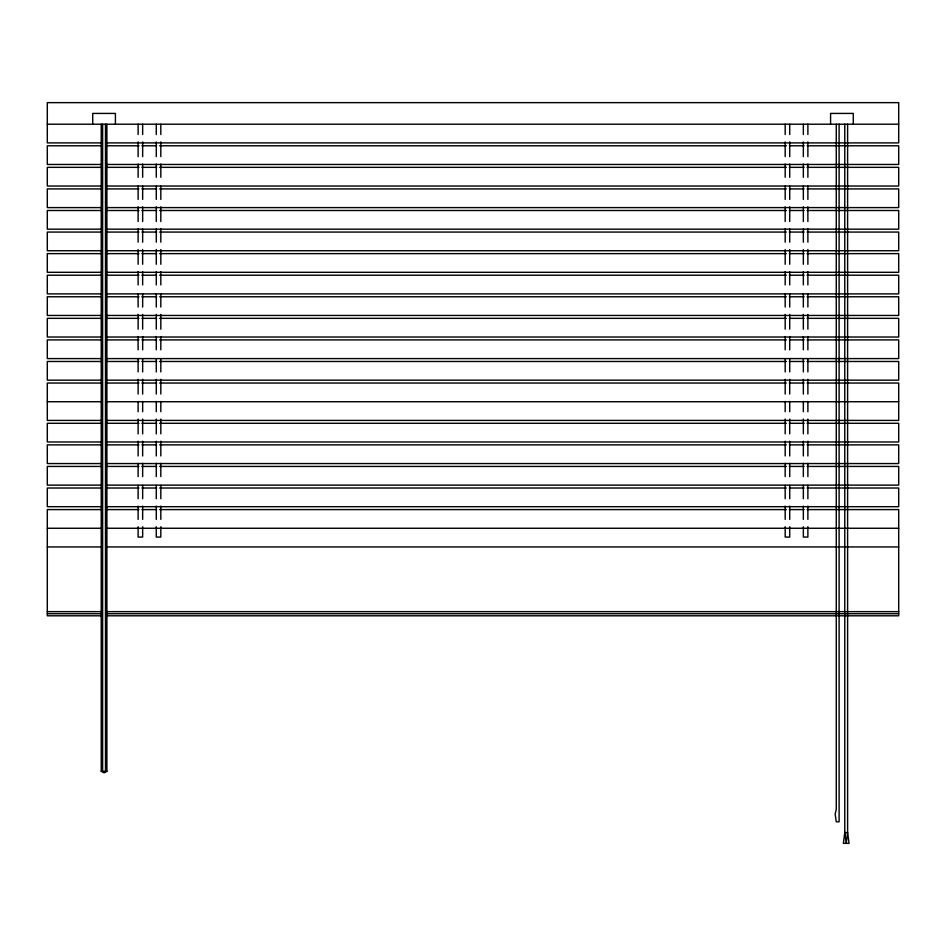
<?xml version="1.0" encoding="UTF-8"?>
<svg xmlns="http://www.w3.org/2000/svg" width="946" height="946" viewBox="0 0 946 946"><rect width="100%" height="100%" fill="white"/><g stroke="black" fill="none" stroke-linecap="round" stroke-linejoin="round"><path stroke-width="1.42" d="M106.898 124.21L106.898 771.309L104.06 772.657L101.222 771.309L101.222 124.21M47.3 124.21L898.7 124.21M101.991 142.893L47.3 142.893L47.3 102.641L898.7 102.641L898.7 142.893L106.425 142.893M101.991 145.779L47.3 145.779L47.3 164.462L101.991 164.462M106.425 145.779L138.944 145.779M141.9 145.779L156.681 145.779M159.638 145.779L786.363 145.779M789.319 145.779L804.1 145.779M807.056 145.779L898.7 145.779L898.7 164.462L106.425 164.462M101.991 167.347L47.3 167.347L47.3 186.031L101.991 186.031M106.425 167.347L138.944 167.347M141.9 167.347L156.681 167.347M159.638 167.347L786.363 167.347M789.319 167.347L804.1 167.347M807.056 167.347L898.7 167.347L898.7 186.031L106.425 186.031M101.991 188.916L47.3 188.916L47.3 207.6L101.991 207.6M106.425 188.916L138.944 188.916M141.9 188.916L156.681 188.916M159.638 188.916L786.363 188.916M789.319 188.916L804.1 188.916M807.056 188.916L898.7 188.916L898.7 207.6L106.425 207.6M101.991 210.497L47.3 210.497L47.3 229.169L101.991 229.169M106.425 210.497L138.944 210.497M141.9 210.497L156.681 210.497M159.638 210.497L786.363 210.497M789.319 210.497L804.1 210.497M807.056 210.497L898.7 210.497L898.7 229.169L106.425 229.169M101.991 232.066L47.3 232.066L47.3 250.737L101.991 250.737M106.425 232.066L138.944 232.066M141.9 232.066L156.681 232.066M159.638 232.066L786.363 232.066M789.319 232.066L804.1 232.066M807.056 232.066L898.7 232.066L898.7 250.737L106.425 250.737M101.991 253.634L47.3 253.634L47.3 272.306L101.991 272.306M106.425 253.634L138.944 253.634M141.9 253.634L156.681 253.634M159.638 253.634L786.363 253.634M789.319 253.634L804.1 253.634M807.056 253.634L898.7 253.634L898.7 272.306L106.425 272.306M101.991 275.203L47.3 275.203L47.3 293.887L101.991 293.887M106.425 275.203L138.944 275.203M141.9 275.203L156.681 275.203M159.638 275.203L786.363 275.203M789.319 275.203L804.1 275.203M807.056 275.203L898.7 275.203L898.7 293.887L106.425 293.887M101.991 296.772L47.3 296.772L47.3 315.456L101.991 315.456M106.425 296.772L138.944 296.772M141.9 296.772L156.681 296.772M159.638 296.772L786.363 296.772M789.319 296.772L804.1 296.772M807.056 296.772L898.7 296.772L898.7 315.456L106.425 315.456M101.991 318.341L47.3 318.341L47.3 337.024L101.991 337.024M106.425 318.341L138.944 318.341M141.9 318.341L156.681 318.341M159.638 318.341L786.363 318.341M789.319 318.341L804.1 318.341M807.056 318.341L898.7 318.341L898.7 337.024L106.425 337.024M101.991 339.91L47.3 339.91L47.3 358.593L101.991 358.593M106.425 339.91L138.944 339.91M141.9 339.91L156.681 339.91M159.638 339.91L786.363 339.91M789.319 339.91L804.1 339.91M807.056 339.91L898.7 339.91L898.7 358.593L106.425 358.593M101.991 361.478L47.3 361.478L47.3 380.162L101.991 380.162M106.425 361.478L138.944 361.478M141.9 361.478L156.681 361.478M159.638 361.478L786.363 361.478M789.319 361.478L804.1 361.478M807.056 361.478L898.7 361.478L898.7 380.162L106.425 380.162M101.991 383.047L47.3 383.047L47.3 420.414L101.991 420.414M106.425 383.047L138.944 383.047M141.9 383.047L156.681 383.047M159.638 383.047L786.363 383.047M789.319 383.047L804.1 383.047M807.056 383.047L898.7 383.047L898.7 420.414L106.425 420.414M47.3 401.731L101.991 401.731M106.425 401.731L898.7 401.731M101.991 423.3L47.3 423.3L47.3 441.983L101.991 441.983M106.425 423.3L138.944 423.3M141.9 423.3L156.681 423.3M159.638 423.3L786.363 423.3M789.319 423.3L804.1 423.3M807.056 423.3L898.7 423.3L898.7 441.983L106.425 441.983M101.991 444.868L47.3 444.868L47.3 463.552L101.991 463.552M106.425 444.868L138.944 444.868M141.9 444.868L156.681 444.868M159.638 444.868L786.363 444.868M789.319 444.868L804.1 444.868M807.056 444.868L898.7 444.868L898.7 463.552L106.425 463.552M101.991 466.437L47.3 466.437L47.3 485.121L101.991 485.121M106.425 466.437L138.944 466.437M141.9 466.437L156.681 466.437M159.638 466.437L786.363 466.437M789.319 466.437L804.1 466.437M807.056 466.437L898.7 466.437L898.7 485.121L106.425 485.121M101.991 488.018L47.3 488.018L47.3 506.689L101.991 506.689M106.425 488.018L138.944 488.018M141.9 488.018L156.681 488.018M159.638 488.018L786.363 488.018M789.319 488.018L804.1 488.018M807.056 488.018L898.7 488.018L898.7 506.689L106.425 506.689M101.991 509.587L47.3 509.587L47.3 615.799L101.991 615.799M106.425 509.587L138.944 509.587M141.9 509.587L156.681 509.587M159.638 509.587L786.363 509.587M789.319 509.587L804.1 509.587M807.056 509.587L898.7 509.587L898.7 615.799L106.425 615.799M47.3 528.258L101.991 528.258M106.425 528.258L898.7 528.258M47.3 546.942L101.991 546.942M106.425 546.942L898.7 546.942M47.3 611.648L101.991 611.648M106.425 611.648L898.7 611.648M47.3 613.729L101.991 613.729M106.425 613.729L898.7 613.729M101.222 771.309L106.898 771.309M853.292 124.21L853.292 113.425L830.588 113.425L830.588 124.21M847.616 124.21L847.616 832.575L846.197 843.359L844.778 832.575L844.778 124.21M839.102 124.21L839.102 821.79L836.264 821.79L835.176 814.057L836.264 809.279L836.264 124.21M807.884 124.21L807.884 134.533M807.884 141.9L807.884 156.646M807.884 164.025L807.884 177.292M807.884 186.137L807.884 199.405M807.884 206.784L807.884 221.53M807.884 228.897L807.884 242.164M807.884 249.543L807.884 264.289M807.884 271.656L807.884 284.923M807.884 293.78L807.884 307.048M807.884 314.415L807.884 329.161M807.884 336.54L807.884 349.807M807.884 358.652L807.884 371.92M807.884 379.299L807.884 394.044M807.884 401.411L807.884 411.735M807.884 419.102L807.884 433.847M807.884 441.226L807.884 455.972M807.884 463.339L807.884 476.607M807.884 485.452L807.884 498.731M807.884 506.098L807.884 519.366M807.884 526.745L807.884 537.068L803.343 537.068L803.343 526.745M803.343 124.21L803.343 134.533M803.343 141.9L803.343 156.646M803.343 164.025L803.343 177.292M803.343 186.137L803.343 199.405M803.343 206.784L803.343 221.53M803.343 228.897L803.343 242.164M803.343 249.543L803.343 264.289M803.343 271.656L803.343 284.923M803.343 293.78L803.343 307.048M803.343 314.415L803.343 329.161M803.343 336.54L803.343 349.807M803.343 358.652L803.343 371.92M803.343 379.299L803.343 394.044M803.343 401.411L803.343 411.735M803.343 419.102L803.343 433.847M803.343 441.226L803.343 455.972M803.343 463.339L803.343 476.607M803.343 485.452L803.343 498.731M803.343 506.098L803.343 519.366M789.721 124.21L789.721 134.533M789.721 141.9L789.721 156.646M789.721 164.025L789.721 177.292M789.721 186.137L789.721 199.405M789.721 206.784L789.721 221.53M789.721 228.897L789.721 242.164M789.721 249.543L789.721 264.289M789.721 271.656L789.721 284.923M789.721 293.78L789.721 307.048M789.721 314.415L789.721 329.161M789.721 336.54L789.721 349.807M789.721 358.652L789.721 371.92M789.721 379.299L789.721 394.044M789.721 401.411L789.721 411.735M789.721 419.102L789.721 433.847M789.721 441.226L789.721 455.972M789.721 463.339L789.721 476.607M789.721 485.452L789.721 498.731M789.721 506.098L789.721 519.366M789.721 526.745L789.721 537.068L785.18 537.068L785.18 526.745M785.18 124.21L785.18 134.533M785.18 141.9L785.18 156.646M785.18 164.025L785.18 177.292M785.18 186.137L785.18 199.405M785.18 206.784L785.18 221.53M785.18 228.897L785.18 242.164M785.18 249.543L785.18 264.289M785.18 271.656L785.18 284.923M785.18 293.78L785.18 307.048M785.18 314.415L785.18 329.161M785.18 336.54L785.18 349.807M785.18 358.652L785.18 371.92M785.18 379.299L785.18 394.044M785.18 401.411L785.18 411.735M785.18 419.102L785.18 433.847M785.18 441.226L785.18 455.972M785.18 463.339L785.18 476.607M785.18 485.452L785.18 498.731M785.18 506.098L785.18 519.366M160.82 124.21L160.82 134.533M160.82 141.9L160.82 156.646M160.82 164.025L160.82 177.292M160.82 186.137L160.82 199.405M160.82 206.784L160.82 221.53M160.82 228.897L160.82 242.164M160.82 249.543L160.82 264.289M160.82 271.656L160.82 284.923M160.82 293.78L160.82 307.048M160.82 314.415L160.82 329.161M160.82 336.54L160.82 349.807M160.82 358.652L160.82 371.92M160.82 379.299L160.82 394.044M160.82 401.411L160.82 411.735M160.82 419.102L160.82 433.847M160.82 441.226L160.82 455.972M160.82 463.339L160.82 476.607M160.82 485.452L160.82 498.731M160.82 506.098L160.82 519.366M160.82 526.745L160.82 537.068L156.279 537.068L156.279 526.745M156.279 124.21L156.279 134.533M156.279 141.9L156.279 156.646M156.279 164.025L156.279 177.292M156.279 186.137L156.279 199.405M156.279 206.784L156.279 221.53M156.279 228.897L156.279 242.164M156.279 249.543L156.279 264.289M156.279 271.656L156.279 284.923M156.279 293.78L156.279 307.048M156.279 314.415L156.279 329.161M156.279 336.54L156.279 349.807M156.279 358.652L156.279 371.92M156.279 379.299L156.279 394.044M156.279 401.411L156.279 411.735M156.279 419.102L156.279 433.847M156.279 441.226L156.279 455.972M156.279 463.339L156.279 476.607M156.279 485.452L156.279 498.731M156.279 506.098L156.279 519.366M142.657 124.21L142.657 134.533M142.657 141.9L142.657 156.646M142.657 164.025L142.657 177.292M142.657 186.137L142.657 199.405M142.657 206.784L142.657 221.53M142.657 228.897L142.657 242.164M142.657 249.543L142.657 264.289M142.657 271.656L142.657 284.923M142.657 293.78L142.657 307.048M142.657 314.415L142.657 329.161M142.657 336.54L142.657 349.807M142.657 358.652L142.657 371.92M142.657 379.299L142.657 394.044M142.657 401.411L142.657 411.735M142.657 419.102L142.657 433.847M142.657 441.226L142.657 455.972M142.657 463.339L142.657 476.607M142.657 485.452L142.657 498.731M142.657 506.098L142.657 519.366M142.657 526.745L142.657 537.068L138.116 537.068L138.116 526.745M138.116 124.21L138.116 134.533M138.116 141.9L138.116 156.646M138.116 164.025L138.116 177.292M138.116 186.137L138.116 199.405M138.116 206.784L138.116 221.53M138.116 228.897L138.116 242.164M138.116 249.543L138.116 264.289M138.116 271.656L138.116 284.923M138.116 293.78L138.116 307.048M138.116 314.415L138.116 329.161M138.116 336.54L138.116 349.807M138.116 358.652L138.116 371.92M138.116 379.299L138.116 394.044M138.116 401.411L138.116 411.735M138.116 419.102L138.116 433.847M138.116 441.226L138.116 455.972M138.116 463.339L138.116 476.607M138.116 485.452L138.116 498.731M138.116 506.098L138.116 519.366M115.412 124.21L115.412 113.425L92.708 113.425L92.708 124.21M105.479 124.21L105.479 771.309L104.06 772.657L102.641 771.309L102.641 124.21M844.778 832.575L843.359 843.359L849.035 843.359L847.616 832.575L844.778 832.575"/></g></svg>
